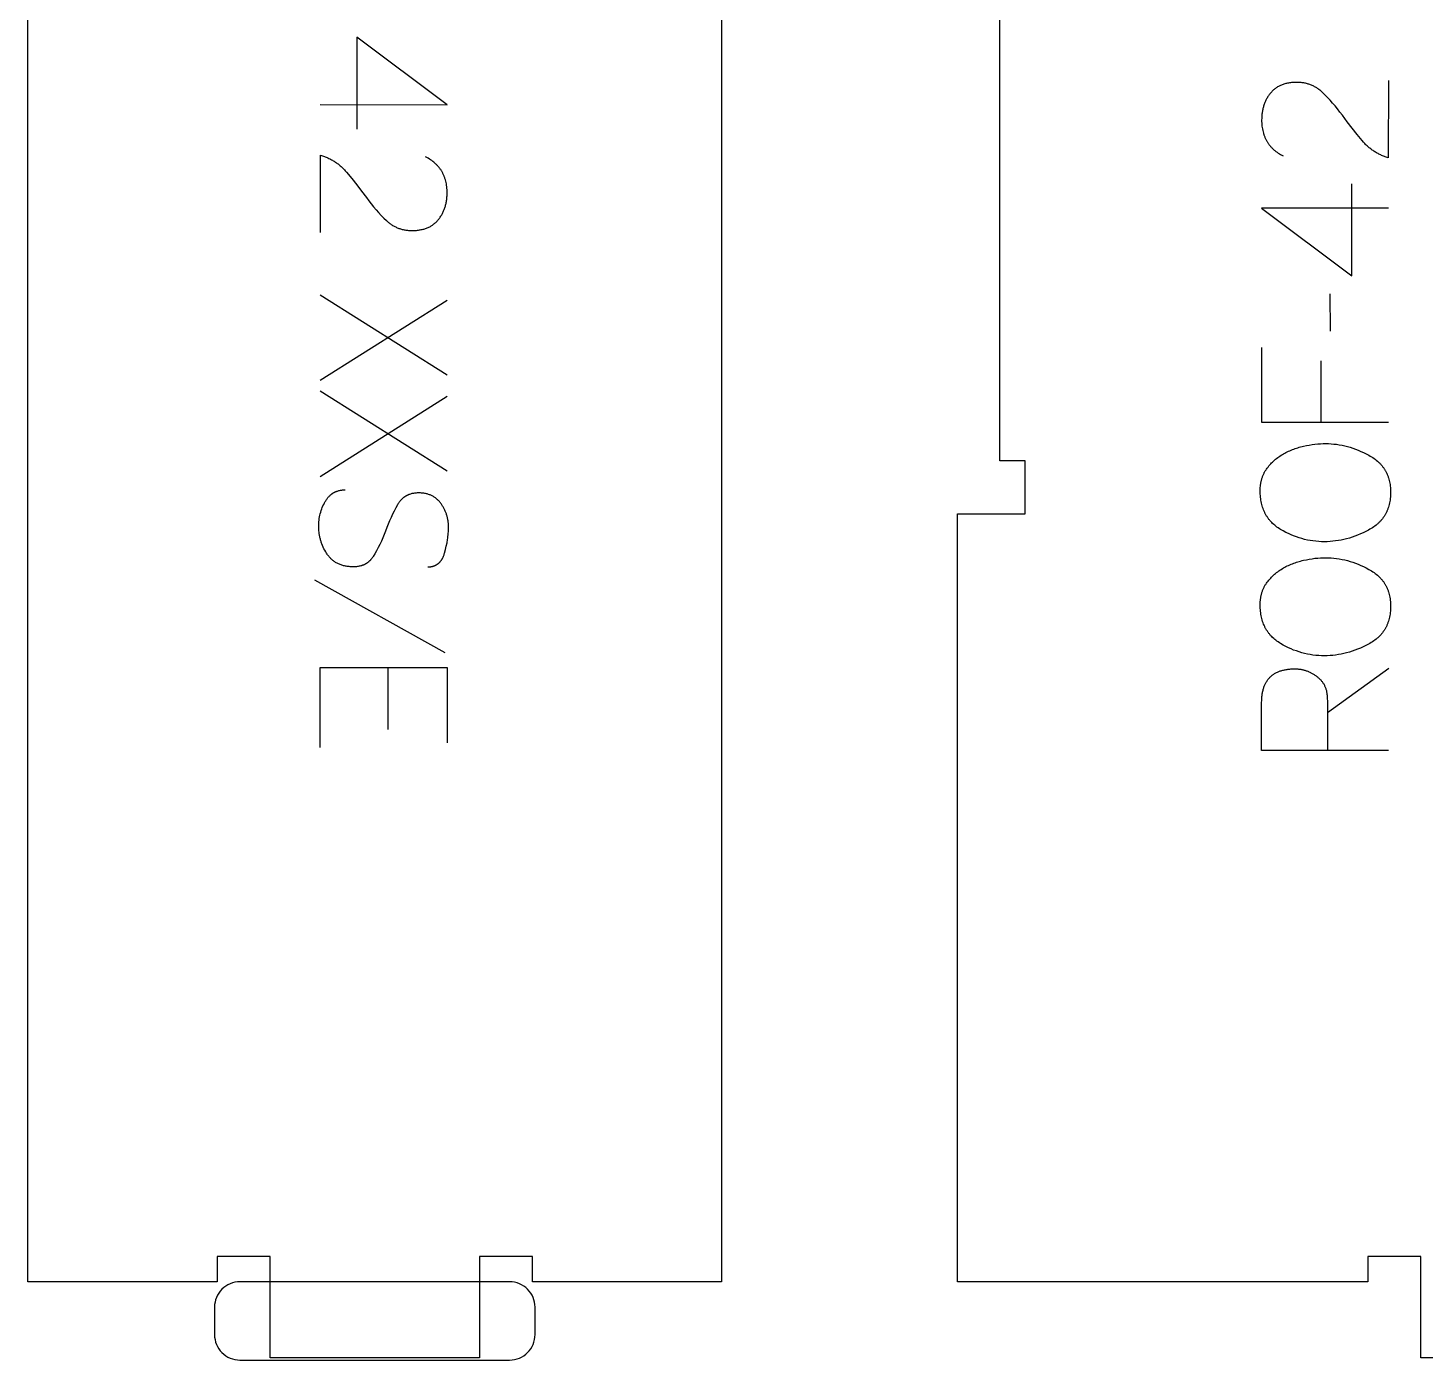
# Model space of a CAD drawing. Extents: x 0 to 4485, y 0 to 17041.
# Drawn here: x 1784.7 to 2114.9, y 11290.4 to 11605.2 of the extents above; entities that cross this region are included whole.
import ezdxf

# ---------------------------------------------------------------- set-up
doc = ezdxf.new("R2010")
doc.units = 0
for name, color, linetype in [('1_ANYTOOL_1MMDEEP_LABELS_S', 2, 'CONTINUOUS'), ('4_ANYTOOL_CUTTHROUGH_OUTSI', 5, 'CONTINUOUS'), ('5_ANYTOOL_HALF_MILL_9MM_IN', 3, 'CONTINUOUS')]:
    doc.layers.add(name, color=color, linetype=linetype)

msp = doc.modelspace()

# ---------------------------------------------------------------- linework, layer by layer
at = {"layer": '1_ANYTOOL_1MMDEEP_LABELS_S', "color": 2}
for points in [[(1853.75, 11587.04), (1883.8, 11587), (1862.41, 11603.02)], [(1862.41, 11603.02), (1862.41, 11581.25)], [(2106.23, 11592.78), (2106.18, 11574.48), (2105.73, 11574.63), (2105.5, 11574.71), (2105.28, 11574.79), (2105.06, 11574.87), (2104.84, 11574.96), (2104.63, 11575.06), (2104.42, 11575.15), (2104.21, 11575.25), (2104, 11575.36), (2103.79, 11575.46), (2103.59, 11575.57), (2103.39, 11575.69), (2103.19, 11575.8), (2103, 11575.93), (2102.8, 11576.05), (2102.61, 11576.18), (2102.42, 11576.31), (2102.24, 11576.45), (2102.05, 11576.59), (2101.87, 11576.73), (2101.69, 11576.87), (2101.52, 11577.02), (2101.34, 11577.18), (2101.17, 11577.33), (2101, 11577.49), (2100.83, 11577.66), (2100.67, 11577.83), (2100.51, 11578), (2100.35, 11578.17), (2100.03, 11578.53), (2098.82, 11580.01), (2097.63, 11581.5), (2096.47, 11583.01), (2095.34, 11584.53), (2094.78, 11585.29), (2094.21, 11586.02), (2093.63, 11586.73), (2093.05, 11587.42), (2092.45, 11588.09), (2091.85, 11588.73), (2091.24, 11589.35), (2090.63, 11589.95), (2090.47, 11590.1), (2090.31, 11590.24), (2090.15, 11590.37), (2089.99, 11590.5), (2089.82, 11590.63), (2089.65, 11590.75), (2089.48, 11590.87), (2089.31, 11590.98), (2089.14, 11591.09), (2088.96, 11591.2), (2088.78, 11591.29), (2088.6, 11591.39), (2088.42, 11591.48), (2088.23, 11591.56), (2088.04, 11591.64), (2087.85, 11591.72), (2087.66, 11591.79), (2087.46, 11591.86), (2087.27, 11591.92), (2087.07, 11591.98), (2086.87, 11592.03), (2086.66, 11592.08), (2086.46, 11592.12), (2086.25, 11592.16), (2086.04, 11592.2), (2085.82, 11592.23), (2085.61, 11592.25), (2085.39, 11592.27), (2085.17, 11592.29), (2084.95, 11592.3), (2084.72, 11592.31), (2084.5, 11592.31), (2084.25, 11592.31), (2084, 11592.3), (2083.76, 11592.29), (2083.52, 11592.27), (2083.29, 11592.25), (2083.06, 11592.22), (2082.83, 11592.19), (2082.6, 11592.15), (2082.38, 11592.11), (2082.17, 11592.06), (2081.96, 11592.01), (2081.75, 11591.95), (2081.54, 11591.89), (2081.34, 11591.83), (2081.15, 11591.75), (2080.95, 11591.68), (2080.76, 11591.6), (2080.58, 11591.51), (2080.39, 11591.42), (2080.22, 11591.32), (2080.04, 11591.22), (2079.87, 11591.11), (2079.7, 11591), (2079.54, 11590.89), (2079.38, 11590.77), (2079.22, 11590.64), (2079.07, 11590.51), (2078.92, 11590.37), (2078.78, 11590.23), (2078.64, 11590.09), (2078.5, 11589.94), (2078.37, 11589.78), (2078.24, 11589.62), (2078.12, 11589.46), (2077.99, 11589.3), (2077.88, 11589.13), (2077.76, 11588.96), (2077.66, 11588.79), (2077.55, 11588.61), (2077.45, 11588.43), (2077.35, 11588.25), (2077.26, 11588.07), (2077.17, 11587.89), (2077.09, 11587.7), (2077.01, 11587.51), (2076.93, 11587.31), (2076.86, 11587.12), (2076.79, 11586.92), (2076.73, 11586.72), (2076.67, 11586.52), (2076.62, 11586.31), (2076.56, 11586.1), (2076.52, 11585.89), (2076.47, 11585.68), (2076.44, 11585.46), (2076.4, 11585.24), (2076.37, 11585.02), (2076.34, 11584.8), (2076.32, 11584.57), (2076.3, 11584.34), (2076.29, 11584.11), (2076.28, 11583.87), (2076.27, 11583.4), (2076.27, 11583.03), (2076.29, 11582.67), (2076.31, 11582.32), (2076.35, 11581.97), (2076.39, 11581.63), (2076.45, 11581.29), (2076.51, 11580.97), (2076.59, 11580.65), (2076.67, 11580.33), (2076.72, 11580.18), (2076.77, 11580.03), (2076.82, 11579.87), (2076.87, 11579.72), (2076.93, 11579.58), (2076.99, 11579.43), (2077.05, 11579.28), (2077.11, 11579.14), (2077.18, 11579), (2077.25, 11578.86), (2077.32, 11578.72), (2077.39, 11578.59), (2077.47, 11578.45), (2077.54, 11578.32), (2077.63, 11578.18), (2077.71, 11578.05), (2077.79, 11577.93), (2077.88, 11577.8), (2077.97, 11577.67), (2078.07, 11577.55), (2078.16, 11577.43), (2078.26, 11577.31), (2078.36, 11577.19), (2078.47, 11577.07), (2078.57, 11576.96), (2078.68, 11576.84), (2078.79, 11576.73), (2078.9, 11576.62), (2079.02, 11576.51), (2079.14, 11576.4), (2079.26, 11576.3), (2079.38, 11576.19), (2079.64, 11575.99), (2079.9, 11575.79), (2080.17, 11575.6), (2080.46, 11575.42), (2080.75, 11575.24), (2081.06, 11575.07), (2081.37, 11574.91)], [(1853.8, 11556.82), (1853.84, 11575.12), (1854.29, 11574.98), (1854.52, 11574.9), (1854.74, 11574.82), (1854.96, 11574.73), (1855.18, 11574.64), (1855.39, 11574.55), (1855.6, 11574.45), (1855.81, 11574.35), (1856.02, 11574.25), (1856.23, 11574.14), (1856.43, 11574.03), (1856.63, 11573.92), (1856.83, 11573.8), (1857.03, 11573.68), (1857.22, 11573.56), (1857.41, 11573.43), (1857.6, 11573.29), (1857.78, 11573.16), (1857.97, 11573.02), (1858.15, 11572.88), (1858.33, 11572.73), (1858.51, 11572.58), (1858.68, 11572.43), (1858.85, 11572.27), (1859.02, 11572.11), (1859.19, 11571.95), (1859.35, 11571.78), (1859.52, 11571.61), (1859.68, 11571.43), (1859.99, 11571.07), (1861.21, 11569.6), (1862.39, 11568.11), (1863.55, 11566.6), (1864.68, 11565.07), (1865.24, 11564.32), (1865.81, 11563.59), (1866.39, 11562.88), (1866.97, 11562.19), (1867.57, 11561.52), (1868.17, 11560.88), (1868.78, 11560.25), (1869.4, 11559.65), (1869.55, 11559.51), (1869.71, 11559.37), (1869.87, 11559.23), (1870.03, 11559.1), (1870.2, 11558.97), (1870.37, 11558.85), (1870.54, 11558.73), (1870.71, 11558.62), (1870.88, 11558.51), (1871.06, 11558.41), (1871.24, 11558.31), (1871.42, 11558.22), (1871.61, 11558.13), (1871.79, 11558.04), (1871.98, 11557.96), (1872.17, 11557.89), (1872.36, 11557.81), (1872.56, 11557.75), (1872.75, 11557.69), (1872.95, 11557.63), (1873.16, 11557.57), (1873.36, 11557.53), (1873.57, 11557.48), (1873.77, 11557.44), (1873.99, 11557.41), (1874.2, 11557.38), (1874.41, 11557.35), (1874.63, 11557.33), (1874.85, 11557.32), (1875.07, 11557.31), (1875.3, 11557.3), (1875.52, 11557.3), (1875.77, 11557.3), (1876.02, 11557.31), (1876.26, 11557.32), (1876.5, 11557.34), (1876.74, 11557.36), (1876.97, 11557.39), (1877.19, 11557.42), (1877.42, 11557.45), (1877.64, 11557.5), (1877.85, 11557.54), (1878.07, 11557.6), (1878.27, 11557.65), (1878.48, 11557.71), (1878.68, 11557.78), (1878.88, 11557.85), (1879.07, 11557.93), (1879.26, 11558.01), (1879.45, 11558.1), (1879.63, 11558.19), (1879.81, 11558.28), (1879.98, 11558.39), (1880.15, 11558.49), (1880.32, 11558.6), (1880.48, 11558.72), (1880.64, 11558.84), (1880.8, 11558.97), (1880.95, 11559.1), (1881.1, 11559.23), (1881.24, 11559.37), (1881.38, 11559.52), (1881.52, 11559.67), (1881.65, 11559.82), (1881.78, 11559.98), (1881.91, 11560.15), (1882.03, 11560.31), (1882.14, 11560.48), (1882.26, 11560.65), (1882.37, 11560.82), (1882.47, 11560.99), (1882.57, 11561.17), (1882.67, 11561.35), (1882.76, 11561.53), (1882.85, 11561.72), (1882.93, 11561.91), (1883.01, 11562.1), (1883.09, 11562.29), (1883.16, 11562.49), (1883.23, 11562.69), (1883.29, 11562.89), (1883.35, 11563.09), (1883.41, 11563.3), (1883.46, 11563.5), (1883.5, 11563.72), (1883.55, 11563.93), (1883.59, 11564.15), (1883.62, 11564.36), (1883.65, 11564.59), (1883.68, 11564.81), (1883.7, 11565.04), (1883.72, 11565.27), (1883.73, 11565.5), (1883.74, 11565.73), (1883.75, 11566.21), (1883.75, 11566.58), (1883.73, 11566.94), (1883.71, 11567.29), (1883.67, 11567.64), (1883.63, 11567.98), (1883.57, 11568.31), (1883.51, 11568.64), (1883.43, 11568.96), (1883.35, 11569.27), (1883.3, 11569.43), (1883.25, 11569.58), (1883.2, 11569.73), (1883.15, 11569.88), (1883.09, 11570.03), (1883.04, 11570.18), (1882.97, 11570.32), (1882.91, 11570.46), (1882.84, 11570.61), (1882.78, 11570.75), (1882.71, 11570.88), (1882.63, 11571.02), (1882.56, 11571.16), (1882.48, 11571.29), (1882.4, 11571.42), (1882.31, 11571.55), (1882.23, 11571.68), (1882.14, 11571.81), (1882.05, 11571.93), (1881.95, 11572.06), (1881.86, 11572.18), (1881.76, 11572.3), (1881.66, 11572.42), (1881.56, 11572.53), (1881.45, 11572.65), (1881.34, 11572.76), (1881.23, 11572.87), (1881.12, 11572.99), (1881, 11573.09), (1880.88, 11573.2), (1880.76, 11573.31), (1880.64, 11573.41), (1880.39, 11573.61), (1880.12, 11573.81), (1879.85, 11574), (1879.56, 11574.18), (1879.27, 11574.36), (1878.97, 11574.53), (1878.65, 11574.7)], [(2097.61, 11546.58), (2097.61, 11568.35)], [(2106.27, 11562.57), (2076.23, 11562.61), (2097.61, 11546.58)], [(1883.75, 11523.14), (1853.75, 11542.04)], [(1853.75, 11521.9), (1883.75, 11540.84)], [(2092.38, 11542.3), (2092.47, 11533.51)], [(2076.27, 11529.65), (2076.27, 11512), (2106.27, 11512)], [(2090.24, 11526.48), (2090.24, 11512)], [(1883.75, 11500.42), (1853.75, 11519.32)], [(1853.75, 11499.18), (1883.75, 11518.12)], [(1879.17, 11477.8), (1879.35, 11477.8), (1879.45, 11477.8), (1879.54, 11477.81), (1879.63, 11477.82), (1879.72, 11477.83), (1879.81, 11477.84), (1879.89, 11477.85), (1879.98, 11477.86), (1880.07, 11477.88), (1880.15, 11477.89), (1880.23, 11477.91), (1880.32, 11477.93), (1880.4, 11477.95), (1880.48, 11477.98), (1880.56, 11478), (1880.63, 11478.03), (1880.71, 11478.06), (1880.79, 11478.09), (1880.86, 11478.12), (1880.94, 11478.15), (1881.01, 11478.18), (1881.08, 11478.22), (1881.15, 11478.26), (1881.22, 11478.3), (1881.29, 11478.34), (1881.36, 11478.38), (1881.43, 11478.42), (1881.49, 11478.47), (1881.56, 11478.52), (1881.62, 11478.57), (1881.68, 11478.62), (1881.75, 11478.67), (1881.81, 11478.72), (1881.87, 11478.78), (1881.93, 11478.83), (1881.98, 11478.89), (1882.04, 11478.95), (1882.1, 11479.01), (1882.15, 11479.08), (1882.2, 11479.14), (1882.26, 11479.21), (1882.31, 11479.28), (1882.36, 11479.35), (1882.41, 11479.42), (1882.46, 11479.49), (1882.5, 11479.56), (1882.55, 11479.64), (1882.6, 11479.72), (1882.64, 11479.8), (1882.68, 11479.88), (1882.72, 11479.96), (1882.81, 11480.13), (1882.88, 11480.31), (1882.96, 11480.49), (1883.03, 11480.68), (1883.09, 11480.87), (1883.15, 11481.07), (1883.37, 11481.89), (1883.56, 11482.69), (1883.73, 11483.47), (1883.86, 11484.24), (1883.91, 11484.62), (1883.96, 11485), (1884, 11485.37), (1884.04, 11485.74), (1884.06, 11486.11), (1884.08, 11486.47), (1884.09, 11486.83), (1884.1, 11487.18), (1884.09, 11487.38), (1884.09, 11487.57), (1884.08, 11487.76), (1884.07, 11487.95), (1884.05, 11488.14), (1884.03, 11488.33), (1884.01, 11488.52), (1883.98, 11488.71), (1883.95, 11488.89), (1883.92, 11489.07), (1883.88, 11489.26), (1883.84, 11489.44), (1883.79, 11489.62), (1883.75, 11489.8), (1883.69, 11489.97), (1883.64, 11490.15), (1883.58, 11490.32), (1883.52, 11490.5), (1883.45, 11490.67), (1883.38, 11490.84), (1883.31, 11491.01), (1883.23, 11491.18), (1883.15, 11491.35), (1883.07, 11491.51), (1882.98, 11491.68), (1882.89, 11491.84), (1882.8, 11492), (1882.7, 11492.16), (1882.6, 11492.32), (1882.49, 11492.48), (1882.39, 11492.64), (1882.27, 11492.8), (1882.16, 11492.95), (1882.04, 11493.1), (1881.92, 11493.24), (1881.79, 11493.38), (1881.67, 11493.51), (1881.54, 11493.64), (1881.4, 11493.76), (1881.27, 11493.88), (1881.13, 11494), (1880.98, 11494.11), (1880.84, 11494.21), (1880.69, 11494.31), (1880.54, 11494.41), (1880.38, 11494.5), (1880.22, 11494.58), (1880.06, 11494.66), (1879.9, 11494.74), (1879.73, 11494.81), (1879.56, 11494.87), (1879.39, 11494.93), (1879.21, 11494.99), (1879.03, 11495.04), (1878.85, 11495.09), (1878.66, 11495.13), (1878.47, 11495.16), (1878.28, 11495.19), (1878.09, 11495.22), (1877.89, 11495.24), (1877.69, 11495.26), (1877.48, 11495.27), (1877.28, 11495.28), (1877.07, 11495.28), (1876.85, 11495.28), (1876.64, 11495.27), (1876.43, 11495.26), (1876.23, 11495.24), (1876.03, 11495.21), (1875.83, 11495.18), (1875.64, 11495.15), (1875.45, 11495.11), (1875.26, 11495.06), (1875.08, 11495.01), (1874.9, 11494.95), (1874.73, 11494.88), (1874.64, 11494.85), (1874.56, 11494.82), (1874.47, 11494.78), (1874.39, 11494.74), (1874.31, 11494.7), (1874.23, 11494.66), (1874.15, 11494.62), (1874.07, 11494.57), (1873.99, 11494.53), (1873.91, 11494.48), (1873.83, 11494.44), (1873.76, 11494.39), (1873.68, 11494.34), (1873.61, 11494.28), (1873.54, 11494.23), (1873.46, 11494.18), (1873.39, 11494.12), (1873.32, 11494.06), (1873.25, 11494.01), (1873.18, 11493.94), (1873.12, 11493.88), (1873.05, 11493.82), (1872.98, 11493.76), (1872.92, 11493.69), (1872.79, 11493.56), (1872.67, 11493.41), (1872.55, 11493.27), (1872.44, 11493.12), (1872.32, 11492.96), (1872.22, 11492.8), (1872.11, 11492.63), (1872.01, 11492.45), (1871.62, 11491.74), (1871.24, 11491.01), (1870.87, 11490.26), (1870.51, 11489.5), (1870.17, 11488.72), (1869.84, 11487.92), (1869.51, 11487.11), (1869.2, 11486.28), (1868.89, 11485.46), (1868.56, 11484.65), (1868.22, 11483.87), (1867.86, 11483.1), (1867.48, 11482.35), (1867.09, 11481.63), (1866.69, 11480.92), (1866.27, 11480.24), (1866.16, 11480.07), (1866.04, 11479.91), (1865.93, 11479.76), (1865.87, 11479.68), (1865.81, 11479.61), (1865.74, 11479.54), (1865.68, 11479.47), (1865.62, 11479.4), (1865.55, 11479.33), (1865.49, 11479.27), (1865.42, 11479.2), (1865.35, 11479.14), (1865.28, 11479.08), (1865.21, 11479.02), (1865.14, 11478.96), (1865.07, 11478.9), (1865, 11478.84), (1864.92, 11478.79), (1864.85, 11478.74), (1864.77, 11478.69), (1864.7, 11478.64), (1864.62, 11478.59), (1864.54, 11478.54), (1864.46, 11478.49), (1864.38, 11478.45), (1864.3, 11478.41), (1864.22, 11478.37), (1864.13, 11478.33), (1864.05, 11478.29), (1863.96, 11478.25), (1863.88, 11478.22), (1863.79, 11478.18), (1863.7, 11478.15), (1863.61, 11478.12), (1863.52, 11478.09), (1863.43, 11478.06), (1863.34, 11478.04), (1863.15, 11477.99), (1862.96, 11477.94), (1862.76, 11477.91), (1862.56, 11477.88), (1862.36, 11477.85), (1862.15, 11477.83), (1861.94, 11477.82), (1861.72, 11477.81), (1861.51, 11477.81), (1861.28, 11477.81), (1861.05, 11477.82), (1860.82, 11477.84), (1860.59, 11477.86), (1860.37, 11477.89), (1860.14, 11477.92), (1859.92, 11477.95), (1859.71, 11478), (1859.49, 11478.04), (1859.28, 11478.09), (1859.08, 11478.15), (1858.88, 11478.21), (1858.68, 11478.28), (1858.49, 11478.35), (1858.3, 11478.43), (1858.11, 11478.51), (1857.93, 11478.59), (1857.75, 11478.69), (1857.57, 11478.78), (1857.4, 11478.88), (1857.23, 11478.99), (1857.07, 11479.1), (1856.91, 11479.22), (1856.75, 11479.34), (1856.6, 11479.47), (1856.45, 11479.6), (1856.3, 11479.74), (1856.16, 11479.88), (1856.02, 11480.02), (1855.89, 11480.18), (1855.76, 11480.33), (1855.63, 11480.49), (1855.51, 11480.66), (1855.39, 11480.83), (1855.27, 11481.01), (1855.05, 11481.37), (1854.85, 11481.74), (1854.65, 11482.1), (1854.47, 11482.47), (1854.31, 11482.85), (1854.16, 11483.23), (1854.09, 11483.42), (1854.02, 11483.61), (1853.96, 11483.8), (1853.9, 11483.99), (1853.84, 11484.19), (1853.79, 11484.38), (1853.74, 11484.58), (1853.69, 11484.78), (1853.65, 11484.97), (1853.61, 11485.17), (1853.57, 11485.37), (1853.54, 11485.57), (1853.51, 11485.77), (1853.49, 11485.97), (1853.45, 11486.38), (1853.42, 11486.79), (1853.41, 11487.2), (1853.41, 11487.62), (1853.42, 11488.02), (1853.45, 11488.43), (1853.49, 11488.83), (1853.54, 11489.22), (1853.61, 11489.61), (1853.68, 11490), (1853.77, 11490.38), (1853.88, 11490.76), (1853.99, 11491.13), (1854.12, 11491.5), (1854.26, 11491.86), (1854.41, 11492.22), (1854.58, 11492.57), (1854.76, 11492.92), (1854.95, 11493.27), (1855.05, 11493.44), (1855.16, 11493.6), (1855.26, 11493.76), (1855.37, 11493.91), (1855.48, 11494.06), (1855.6, 11494.2), (1855.72, 11494.34), (1855.84, 11494.47), (1855.96, 11494.59), (1856.09, 11494.71), (1856.22, 11494.83), (1856.35, 11494.94), (1856.42, 11494.99), (1856.49, 11495.04), (1856.56, 11495.09), (1856.63, 11495.14), (1856.7, 11495.19), (1856.77, 11495.24), (1856.84, 11495.28), (1856.91, 11495.32), (1856.99, 11495.37), (1857.06, 11495.41), (1857.14, 11495.45), (1857.21, 11495.49), (1857.29, 11495.52), (1857.36, 11495.56), (1857.44, 11495.59), (1857.52, 11495.62), (1857.6, 11495.66), (1857.68, 11495.69), (1857.76, 11495.72), (1857.84, 11495.74), (1858.01, 11495.79), (1858.17, 11495.84), (1858.35, 11495.88), (1858.52, 11495.91), (1858.7, 11495.94), (1858.88, 11495.97), (1859.06, 11495.99), (1859.24, 11496), (1859.43, 11496.01), (1859.62, 11496.01)], [(1883.28, 11457.48), (1852.51, 11474.67)], [(1853.75, 11435.11), (1853.75, 11454.05), (1883.75, 11454.05), (1883.75, 11436.22)], [(1869.82, 11439.4), (1869.82, 11454.05)], [(2106.27, 11434.38), (2076.27, 11434.38), (2076.27, 11445.74), (2076.28, 11446.23), (2076.3, 11446.7), (2076.32, 11446.94), (2076.34, 11447.16), (2076.36, 11447.39), (2076.39, 11447.61), (2076.42, 11447.82), (2076.46, 11448.03), (2076.5, 11448.24), (2076.55, 11448.45), (2076.59, 11448.65), (2076.64, 11448.84), (2076.7, 11449.04), (2076.76, 11449.23), (2076.82, 11449.41), (2076.89, 11449.59), (2076.96, 11449.77), (2077.04, 11449.94), (2077.11, 11450.11), (2077.2, 11450.28), (2077.28, 11450.44), (2077.37, 11450.6), (2077.47, 11450.75), (2077.56, 11450.9), (2077.67, 11451.05), (2077.77, 11451.19), (2077.88, 11451.33), (2077.99, 11451.46), (2078.11, 11451.59), (2078.23, 11451.72), (2078.35, 11451.84), (2078.48, 11451.96), (2078.62, 11452.07), (2078.75, 11452.18), (2078.89, 11452.29), (2079.03, 11452.39), (2079.18, 11452.49), (2079.33, 11452.59), (2079.49, 11452.68), (2079.65, 11452.77), (2079.81, 11452.85), (2079.98, 11452.93), (2080.15, 11453.01), (2080.32, 11453.08), (2080.5, 11453.15), (2080.68, 11453.21), (2080.87, 11453.27), (2081.06, 11453.33), (2081.25, 11453.38), (2081.45, 11453.43), (2081.65, 11453.47), (2081.85, 11453.51), (2082.06, 11453.55), (2082.27, 11453.59), (2082.49, 11453.61), (2082.71, 11453.64), (2082.93, 11453.66), (2083.16, 11453.68), (2083.63, 11453.7), (2084.11, 11453.71), (2084.29, 11453.71), (2084.46, 11453.7), (2084.64, 11453.69), (2084.81, 11453.68), (2084.98, 11453.67), (2085.16, 11453.65), (2085.33, 11453.62), (2085.5, 11453.6), (2085.67, 11453.57), (2085.83, 11453.54), (2086, 11453.5), (2086.17, 11453.46), (2086.33, 11453.42), (2086.5, 11453.37), (2086.66, 11453.32), (2086.82, 11453.26), (2086.98, 11453.21), (2087.15, 11453.15), (2087.31, 11453.08), (2087.46, 11453.01), (2087.62, 11452.94), (2087.78, 11452.87), (2087.93, 11452.79), (2088.09, 11452.71), (2088.24, 11452.62), (2088.4, 11452.54), (2088.55, 11452.44), (2088.7, 11452.35), (2088.85, 11452.25), (2089, 11452.15), (2089.15, 11452.04), (2089.3, 11451.93), (2089.44, 11451.82), (2089.58, 11451.7), (2089.72, 11451.59), (2089.85, 11451.47), (2089.98, 11451.35), (2090.1, 11451.22), (2090.22, 11451.09), (2090.33, 11450.97), (2090.44, 11450.83), (2090.55, 11450.7), (2090.65, 11450.56), (2090.75, 11450.43), (2090.84, 11450.28), (2090.93, 11450.14), (2091.01, 11450), (2091.09, 11449.85), (2091.16, 11449.7), (2091.23, 11449.54), (2091.3, 11449.39), (2091.36, 11449.23), (2091.41, 11449.07), (2091.47, 11448.91), (2091.51, 11448.74), (2091.56, 11448.58), (2091.59, 11448.41), (2091.63, 11448.23), (2091.66, 11448.06), (2091.68, 11447.88), (2091.7, 11447.7), (2091.72, 11447.52), (2091.73, 11447.34), (2091.81, 11445.42), (2091.83, 11443.38), (2091.83, 11434.42)], [(2091.83, 11443.38), (2106.31, 11453.84)]]:
    msp.add_lwpolyline(points, dxfattribs=at)
for points in [[(2075.93, 11495.8), (2075.93, 11496.17), (2075.95, 11496.53), (2075.98, 11496.89), (2076.02, 11497.24), (2076.04, 11497.41), (2076.07, 11497.58), (2076.1, 11497.75), (2076.13, 11497.92), (2076.17, 11498.08), (2076.21, 11498.25), (2076.25, 11498.41), (2076.3, 11498.57), (2076.34, 11498.73), (2076.39, 11498.89), (2076.45, 11499.04), (2076.5, 11499.19), (2076.56, 11499.35), (2076.63, 11499.49), (2076.69, 11499.64), (2076.76, 11499.79), (2076.83, 11499.93), (2076.9, 11500.08), (2076.98, 11500.22), (2077.06, 11500.36), (2077.14, 11500.49), (2077.23, 11500.63), (2077.31, 11500.76), (2077.41, 11500.9), (2077.59, 11501.15), (2077.79, 11501.41), (2077.99, 11501.66), (2078.19, 11501.9), (2078.41, 11502.13), (2078.63, 11502.36), (2078.85, 11502.59), (2079.08, 11502.81), (2079.32, 11503.02), (2079.56, 11503.23), (2079.81, 11503.43), (2080.07, 11503.62), (2080.33, 11503.81), (2080.6, 11504), (2080.87, 11504.17), (2081.16, 11504.35), (2081.44, 11504.51), (2081.73, 11504.67), (2082.02, 11504.83), (2082.32, 11504.97), (2082.62, 11505.12), (2082.93, 11505.26), (2083.23, 11505.39), (2083.54, 11505.51), (2083.86, 11505.63), (2084.18, 11505.75), (2084.5, 11505.86), (2084.83, 11505.96), (2085.16, 11506.06), (2085.49, 11506.15), (2085.83, 11506.24), (2086.17, 11506.32), (2086.85, 11506.46), (2087.53, 11506.59), (2088.2, 11506.7), (2088.86, 11506.78), (2089.51, 11506.85), (2090.16, 11506.9), (2090.81, 11506.93), (2091.44, 11506.94), (2092.08, 11506.93), (2092.72, 11506.89), (2093.35, 11506.84), (2093.99, 11506.77), (2094.63, 11506.67), (2095.27, 11506.55), (2095.9, 11506.41), (2096.54, 11506.25), (2097.18, 11506.06), (2097.82, 11505.86), (2098.45, 11505.63), (2099.09, 11505.38), (2099.73, 11505.11), (2100.37, 11504.82), (2101, 11504.51), (2101.64, 11504.17), (2101.95, 11504), (2102.26, 11503.82), (2102.55, 11503.63), (2102.84, 11503.43), (2103.11, 11503.23), (2103.37, 11503.03), (2103.63, 11502.81), (2103.87, 11502.59), (2103.99, 11502.48), (2104.11, 11502.37), (2104.22, 11502.25), (2104.33, 11502.13), (2104.44, 11502.02), (2104.54, 11501.9), (2104.65, 11501.77), (2104.75, 11501.65), (2104.85, 11501.53), (2104.94, 11501.4), (2105.04, 11501.27), (2105.13, 11501.14), (2105.22, 11501.01), (2105.3, 11500.88), (2105.39, 11500.75), (2105.47, 11500.61), (2105.54, 11500.47), (2105.62, 11500.34), (2105.69, 11500.2), (2105.76, 11500.05), (2105.83, 11499.91), (2105.9, 11499.77), (2105.96, 11499.62), (2106.02, 11499.47), (2106.08, 11499.32), (2106.14, 11499.17), (2106.19, 11499.02), (2106.24, 11498.86), (2106.34, 11498.55), (2106.42, 11498.23), (2106.5, 11497.91), (2106.56, 11497.57), (2106.62, 11497.24), (2106.66, 11496.89), (2106.7, 11496.54), (2106.72, 11496.18), (2106.74, 11495.82), (2106.74, 11495.45), (2106.74, 11495.07), (2106.72, 11494.69), (2106.7, 11494.33), (2106.66, 11493.96), (2106.61, 11493.61), (2106.56, 11493.26), (2106.49, 11492.92), (2106.42, 11492.58), (2106.33, 11492.25), (2106.23, 11491.93), (2106.18, 11491.77), (2106.13, 11491.61), (2106.07, 11491.46), (2106.01, 11491.3), (2105.95, 11491.15), (2105.89, 11491), (2105.82, 11490.85), (2105.75, 11490.7), (2105.68, 11490.56), (2105.6, 11490.42), (2105.52, 11490.27), (2105.44, 11490.13), (2105.36, 11489.99), (2105.28, 11489.86), (2105.19, 11489.72), (2105.1, 11489.59), (2105.01, 11489.46), (2104.91, 11489.33), (2104.82, 11489.2), (2104.72, 11489.07), (2104.61, 11488.94), (2104.51, 11488.82), (2104.4, 11488.7), (2104.29, 11488.58), (2104.18, 11488.46), (2104.06, 11488.34), (2103.94, 11488.23), (2103.82, 11488.11), (2103.7, 11488), (2103.58, 11487.89), (2103.32, 11487.67), (2103.05, 11487.46), (2102.77, 11487.26), (2102.48, 11487.07), (2102.18, 11486.88), (2101.87, 11486.69), (2101.56, 11486.52), (2100.91, 11486.18), (2100.26, 11485.87), (2099.61, 11485.58), (2098.96, 11485.31), (2098.31, 11485.06), (2097.66, 11484.83), (2097.01, 11484.63), (2096.36, 11484.44), (2095.71, 11484.28), (2095.06, 11484.14), (2094.4, 11484.02), (2093.75, 11483.93), (2093.1, 11483.85), (2092.45, 11483.8), (2091.79, 11483.76), (2091.14, 11483.75), (2090.45, 11483.76), (2089.76, 11483.8), (2089.08, 11483.85), (2088.4, 11483.93), (2087.73, 11484.03), (2087.07, 11484.16), (2086.41, 11484.31), (2085.76, 11484.48), (2085.11, 11484.67), (2084.47, 11484.88), (2083.83, 11485.12), (2083.21, 11485.38), (2082.58, 11485.66), (2081.97, 11485.97), (2081.35, 11486.3), (2080.75, 11486.65), (2080.45, 11486.83), (2080.16, 11487.02), (2079.89, 11487.22), (2079.62, 11487.42), (2079.36, 11487.63), (2079.11, 11487.85), (2078.87, 11488.07), (2078.64, 11488.3), (2078.53, 11488.42), (2078.42, 11488.54), (2078.31, 11488.66), (2078.21, 11488.78), (2078.1, 11488.91), (2078, 11489.03), (2077.91, 11489.16), (2077.81, 11489.29), (2077.72, 11489.42), (2077.63, 11489.55), (2077.54, 11489.68), (2077.45, 11489.82), (2077.37, 11489.96), (2077.29, 11490.1), (2077.21, 11490.24), (2077.13, 11490.38), (2077.06, 11490.52), (2076.99, 11490.67), (2076.85, 11490.96), (2076.72, 11491.27), (2076.6, 11491.58), (2076.5, 11491.89), (2076.4, 11492.21), (2076.31, 11492.54), (2076.23, 11492.88), (2076.16, 11493.22), (2076.1, 11493.57), (2076.04, 11493.92), (2076, 11494.28), (2075.97, 11494.65), (2075.95, 11495.03), (2075.93, 11495.41)], [(2075.93, 11468.84), (2075.93, 11469.21), (2075.95, 11469.57), (2075.98, 11469.93), (2076.02, 11470.28), (2076.04, 11470.45), (2076.07, 11470.63), (2076.1, 11470.79), (2076.13, 11470.96), (2076.17, 11471.13), (2076.21, 11471.29), (2076.25, 11471.45), (2076.3, 11471.61), (2076.34, 11471.77), (2076.39, 11471.93), (2076.45, 11472.08), (2076.5, 11472.24), (2076.56, 11472.39), (2076.63, 11472.54), (2076.69, 11472.69), (2076.76, 11472.83), (2076.83, 11472.98), (2076.9, 11473.12), (2076.98, 11473.26), (2077.06, 11473.4), (2077.14, 11473.54), (2077.23, 11473.67), (2077.31, 11473.81), (2077.41, 11473.94), (2077.59, 11474.2), (2077.79, 11474.45), (2077.99, 11474.7), (2078.19, 11474.94), (2078.41, 11475.18), (2078.63, 11475.41), (2078.85, 11475.63), (2079.08, 11475.85), (2079.32, 11476.06), (2079.56, 11476.27), (2079.81, 11476.47), (2080.07, 11476.67), (2080.33, 11476.86), (2080.6, 11477.04), (2080.87, 11477.22), (2081.16, 11477.39), (2081.44, 11477.55), (2081.73, 11477.71), (2082.02, 11477.87), (2082.32, 11478.02), (2082.62, 11478.16), (2082.93, 11478.3), (2083.23, 11478.43), (2083.54, 11478.56), (2083.86, 11478.68), (2084.18, 11478.79), (2084.5, 11478.9), (2084.83, 11479), (2085.16, 11479.1), (2085.49, 11479.19), (2085.83, 11479.28), (2086.17, 11479.36), (2086.85, 11479.51), (2087.53, 11479.63), (2088.2, 11479.74), (2088.86, 11479.83), (2089.51, 11479.89), (2090.16, 11479.94), (2090.81, 11479.97), (2091.44, 11479.98), (2092.08, 11479.97), (2092.72, 11479.94), (2093.35, 11479.88), (2093.99, 11479.81), (2094.63, 11479.71), (2095.27, 11479.59), (2095.9, 11479.45), (2096.54, 11479.29), (2097.18, 11479.11), (2097.82, 11478.9), (2098.45, 11478.67), (2099.09, 11478.43), (2099.73, 11478.16), (2100.37, 11477.86), (2101, 11477.55), (2101.64, 11477.22), (2101.95, 11477.04), (2102.26, 11476.86), (2102.55, 11476.67), (2102.84, 11476.48), (2103.11, 11476.27), (2103.37, 11476.07), (2103.63, 11475.85), (2103.87, 11475.64), (2103.99, 11475.52), (2104.11, 11475.41), (2104.22, 11475.29), (2104.33, 11475.18), (2104.44, 11475.06), (2104.54, 11474.94), (2104.65, 11474.82), (2104.75, 11474.69), (2104.85, 11474.57), (2104.94, 11474.44), (2105.04, 11474.32), (2105.13, 11474.19), (2105.22, 11474.06), (2105.3, 11473.92), (2105.39, 11473.79), (2105.47, 11473.65), (2105.54, 11473.52), (2105.62, 11473.38), (2105.69, 11473.24), (2105.76, 11473.1), (2105.83, 11472.95), (2105.9, 11472.81), (2105.96, 11472.66), (2106.02, 11472.51), (2106.08, 11472.36), (2106.14, 11472.21), (2106.19, 11472.06), (2106.24, 11471.91), (2106.34, 11471.59), (2106.42, 11471.27), (2106.5, 11470.95), (2106.56, 11470.62), (2106.62, 11470.28), (2106.66, 11469.93), (2106.7, 11469.58), (2106.72, 11469.23), (2106.74, 11468.86), (2106.74, 11468.5), (2106.74, 11468.11), (2106.72, 11467.74), (2106.7, 11467.37), (2106.66, 11467.01), (2106.61, 11466.65), (2106.56, 11466.3), (2106.49, 11465.96), (2106.42, 11465.62), (2106.33, 11465.29), (2106.23, 11464.97), (2106.18, 11464.81), (2106.13, 11464.66), (2106.07, 11464.5), (2106.01, 11464.35), (2105.95, 11464.19), (2105.89, 11464.04), (2105.82, 11463.89), (2105.75, 11463.75), (2105.68, 11463.6), (2105.6, 11463.46), (2105.52, 11463.32), (2105.44, 11463.18), (2105.36, 11463.04), (2105.28, 11462.9), (2105.19, 11462.76), (2105.1, 11462.63), (2105.01, 11462.5), (2104.91, 11462.37), (2104.82, 11462.24), (2104.72, 11462.11), (2104.61, 11461.99), (2104.51, 11461.86), (2104.4, 11461.74), (2104.29, 11461.62), (2104.18, 11461.5), (2104.06, 11461.38), (2103.94, 11461.27), (2103.82, 11461.15), (2103.7, 11461.04), (2103.58, 11460.93), (2103.32, 11460.72), (2103.05, 11460.51), (2102.77, 11460.3), (2102.48, 11460.11), (2102.18, 11459.92), (2101.87, 11459.74), (2101.56, 11459.56), (2100.91, 11459.22), (2100.26, 11458.91), (2099.61, 11458.62), (2098.96, 11458.35), (2098.31, 11458.1), (2097.66, 11457.88), (2097.01, 11457.67), (2096.36, 11457.49), (2095.71, 11457.32), (2095.06, 11457.18), (2094.4, 11457.07), (2093.75, 11456.97), (2093.1, 11456.89), (2092.45, 11456.84), (2091.79, 11456.81), (2091.14, 11456.8), (2090.45, 11456.81), (2089.76, 11456.84), (2089.08, 11456.9), (2088.4, 11456.98), (2087.73, 11457.08), (2087.07, 11457.2), (2086.41, 11457.35), (2085.76, 11457.52), (2085.11, 11457.71), (2084.47, 11457.93), (2083.83, 11458.16), (2083.21, 11458.42), (2082.58, 11458.71), (2081.97, 11459.01), (2081.35, 11459.34), (2080.75, 11459.69), (2080.45, 11459.87), (2080.16, 11460.06), (2079.89, 11460.26), (2079.62, 11460.46), (2079.36, 11460.67), (2079.11, 11460.89), (2078.87, 11461.11), (2078.64, 11461.34), (2078.53, 11461.46), (2078.42, 11461.58), (2078.31, 11461.7), (2078.21, 11461.82), (2078.1, 11461.95), (2078, 11462.07), (2077.91, 11462.2), (2077.81, 11462.33), (2077.72, 11462.46), (2077.63, 11462.59), (2077.54, 11462.73), (2077.45, 11462.86), (2077.37, 11463), (2077.29, 11463.14), (2077.21, 11463.28), (2077.13, 11463.42), (2077.06, 11463.57), (2076.99, 11463.71), (2076.85, 11464.01), (2076.72, 11464.31), (2076.6, 11464.62), (2076.5, 11464.93), (2076.4, 11465.26), (2076.31, 11465.58), (2076.23, 11465.92), (2076.16, 11466.26), (2076.1, 11466.61), (2076.04, 11466.96), (2076, 11467.33), (2075.97, 11467.69), (2075.95, 11468.07), (2075.93, 11468.45)]]:
    msp.add_lwpolyline(points, close=True, dxfattribs=at)
at = {"layer": '4_ANYTOOL_CUTTHROUGH_OUTSI', "color": 5}
msp.add_lwpolyline([(1829.41, 11872.37), (1829.41, 11866.37), (1841.91, 11866.37), (1841.91, 11890.37), (1891.41, 11890.37), (1891.41, 11866.37), (1903.91, 11866.37), (1903.91, 11872.37), (1948.64, 11872.37), (1948.64, 11308.87), (1903.91, 11308.87), (1903.91, 11314.87), (1891.41, 11314.87), (1891.41, 11290.87), (1841.91, 11290.87), (1841.91, 11314.87), (1829.41, 11314.87), (1829.41, 11308.87), (1784.68, 11308.87), (1784.68, 11872.37)], close=True, dxfattribs=at)
msp.add_lwpolyline([(2173.36, 11290.87), (2113.86, 11290.87), (2113.86, 11314.62), (2113.86, 11314.87), (2101.36, 11314.87), (2101.36, 11308.87), (2004.35, 11308.87), (2004.35, 11490.37), (2020.35, 11490.37), (2020.35, 11490.62), (2020.35, 11502.62), (2020.35, 11502.87), (2014.35, 11502.87), (2014.35, 11678.37)], dxfattribs=at)
at = {"layer": '5_ANYTOOL_HALF_MILL_9MM_IN'}
msp.add_lwpolyline([(1834.78, 11308.87, 0.414214), (1828.78, 11302.87), (1828.78, 11296.37, 0.414214), (1834.78, 11290.37), (1898.53, 11290.37, 0.414214), (1904.53, 11296.37), (1904.53, 11302.87, 0.414214), (1898.53, 11308.87)], format="xyb", close=True, dxfattribs=at)

doc.saveas('drawing.dxf')
